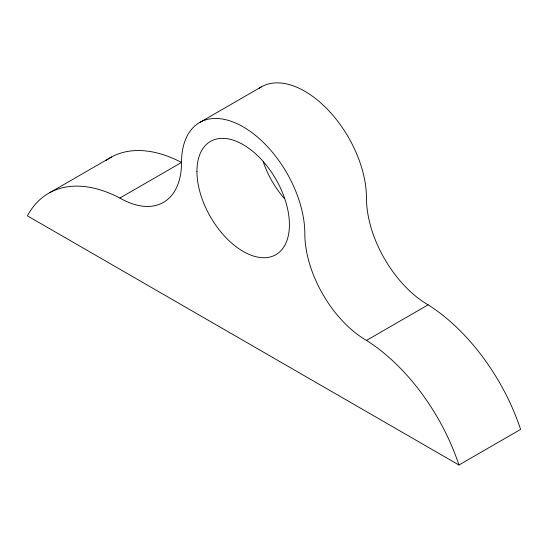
<?xml version="1.0" encoding="UTF-8"?>
<svg xmlns="http://www.w3.org/2000/svg" width="548" height="548" viewBox="0 0 548 548"><rect width="100%" height="100%" fill="white"/><g stroke="black" fill="none" stroke-linecap="round" stroke-linejoin="round"><path stroke-width="0.82" d="M49.957 192.54L111.607 156.947M199.582 122.54L261.232 86.947M458.95 464.999L27.4 215.844A152.577 88.091 60 0 1 119.875 198.047L181.525 162.455A87.187 50.341 60 0 1 243.175 126.855A87.187 50.341 60 0 1 304.825 233.64A87.187 50.341 60 0 0 366.475 340.418A152.577 88.091 60 0 1 458.95 464.999L520.6 429.406A152.577 88.091 60 0 0 428.125 304.825A87.187 50.341 60 0 1 366.475 198.047A87.187 50.341 60 0 0 327.019 108.853A87.187 50.341 60 0 0 259.156 88.262M366.475 340.418L428.125 304.825M119.875 198.047A87.187 50.341 60 0 0 181.525 162.448A152.577 88.091 60 0 0 105.565 160.776M284.508 198.677A65.39 37.75 60 0 1 263.293 161.934M196.938 171.346A65.39 37.75 60 0 0 266.294 257.629A65.39 37.75 60 0 0 266.294 165.154A65.39 37.75 60 0 0 196.938 171.346"/></g></svg>
